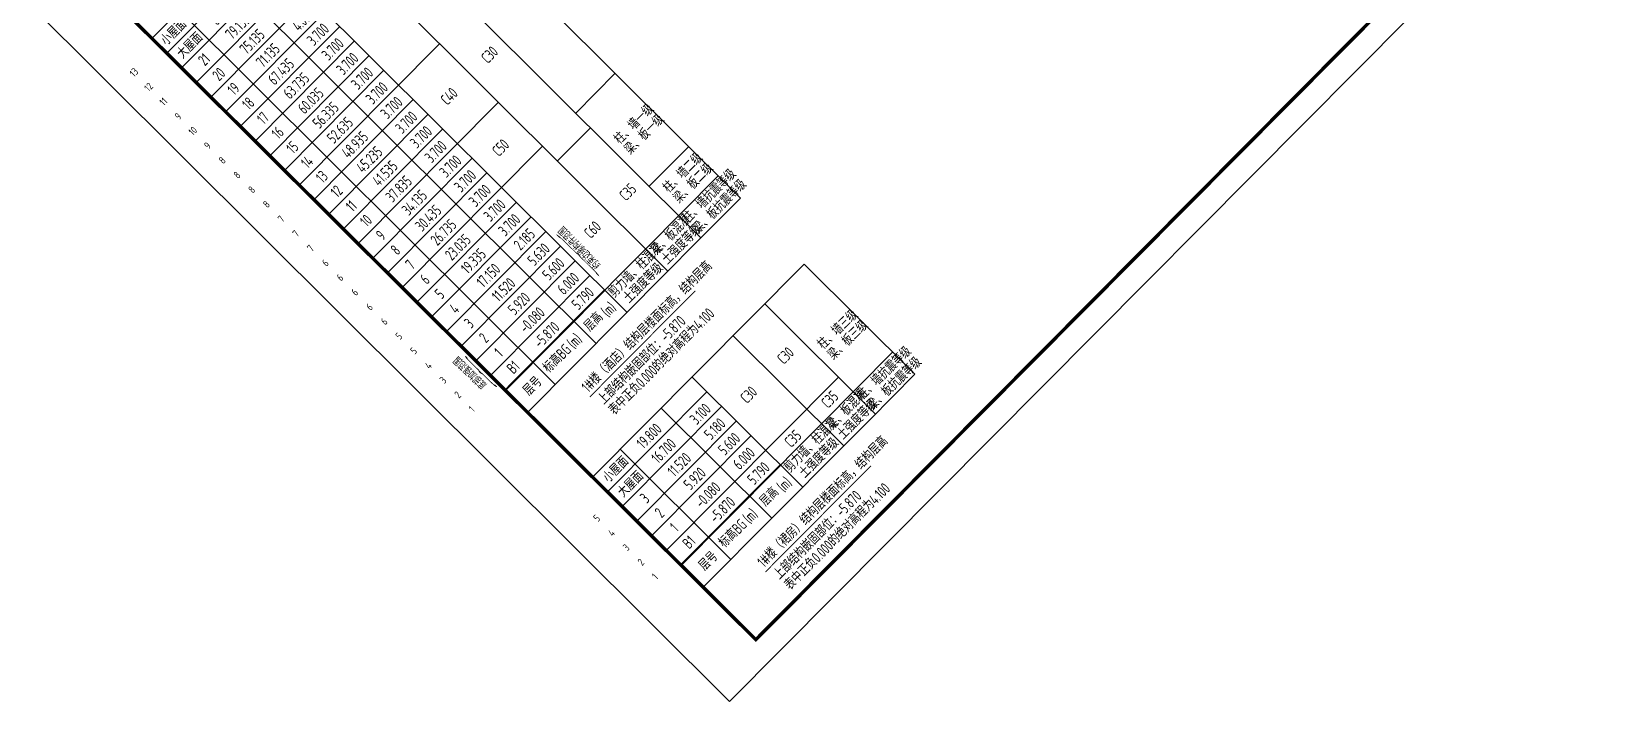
# Model space of a CAD drawing. Extents: x 175043 to 520012312, y -19343 to 3500891844.
# Drawn here: x 518813610 to 518876912, y 3499770875 to 3499797738 of the extents above; entities that cross this region are included whole.
import ezdxf
from ezdxf.enums import TextEntityAlignment as Align

# ---------------------------------------------------------------- set-up
doc = ezdxf.new("R2010")
doc.units = 0
doc.header["$LTSCALE"] = 1000
doc.header["$MEASUREMENT"] = 0
doc.layers.add('DIM', color=3, linetype='CONTINUOUS', lineweight=0)
for name, color, linetype in [('S02-levl-酒店_SEN24J8T_设计区$0$S02-levl_SEN243LM_设计区$0$S_TABL', 83, 'CONTINUOUS'), ('S02-levl-酒店_SEN24J8T_设计区$0$SD_TABL_NUMB', 7, 'CONTINUOUS'), ('S_PLAN_TOPC', 7, 'CONTINUOUS'), ('S_TABL', 83, 'CONTINUOUS'), ('S_TABL_NUMB', 7, 'CONTINUOUS')]:
    doc.layers.add(name, color=color, linetype=linetype)
doc.layers.add('S02-levl-酒店_SEN24J8T_设计区$0$S_POST_OTHE', color=110, linetype='CONTINUOUS', plot=False)
doc.layers.add('内框', color=8, linetype='CONTINUOUS', plot=False)
doc.styles.add('S02-levl-酒店_SEN24J8T_设计区$0$S02-levl_SEN243LM_设计区$0$TH-STYLE1', font='Tssdeng.shx', dxfattribs={"width": 0.7, "bigfont": 'Tssdchn.shx'})
doc.styles.add('S02-levl-酒店_SEN24J8T_设计区$0$TH-STYLE3', font='tssdeng.shx', dxfattribs={"width": 0.7, "bigfont": 'tssdchn.shx'})
doc.styles.add('TH-STYLE3', font='tssdeng.shx', dxfattribs={"width": 0.7, "bigfont": 'tssdchn.shx'})
doc.styles.add('黑体', font='simhei.ttf')

# ---------------------------------------------------------------- blocks, each defined once
blk = doc.blocks.new('THAPE_A0L_inner')
at = {"layer": '内框'}
blk.add_lwpolyline([(0, 0), (1189, 0), (1189, 841.0000000000001), (0, 841.0000000000001)], close=True, dxfattribs=at)
at = {"layer": '内框', "const_width": 1.4}
blk.add_lwpolyline([(25, 831.0000000000001), (25, 10), (1179, 10), (1179, 831.0000000000001)], close=True, dxfattribs=at)
at = {"layer": '内框', "style": '黑体', "width": 0.7999999999999972}
blk.add_attdef('内框名称', (66.24697749059997, 846.9568371820002), '', height=9, dxfattribs=at)
blk = doc.blocks.new('CGB1')
at = {"layer": 'S_TABL'}
for p, q in [((-86636.48019599915, -34143.72208547592), (-86636.48019504547, -40405.69220209122)), ((-86636.48019504547, -34143.72208762169), (-74585.8374042511, -34143.72208166122)), ((-85061.45960760117, -40405.69220137596), (-85061.45960903168, -34143.7220852375)), ((-82735.41687440872, -40405.69219994545), (-82735.41687488556, -34143.72208404541)), ((-80976.26218271255, -40405.69219994545), (-80976.26218318939, -34143.72208404541)), ((-78642.3921957016, -40405.69219851494), (-78642.39219713211, -34143.72208285332)), ((-86636.48019599915, -34977.05541968346), (-80976.26218271255, -34977.05541992188)), ((-86636.48019599915, -35810.38875031471), (-80976.26218366623, -35810.38875198364)), ((-86636.48019647598, -36643.72208547592), (-80976.26218318939, -36643.72208619118)), ((-86636.48019695282, -37477.05542087555), (-80976.26218318939, -37477.05541920662)), ((-86636.48019647598, -38310.38875317574), (-76835.8374042511, -38310.38875365257)), ((-86636.48019552231, -39143.72208762169), (-78642.39219713211, -39143.72208738327)), ((-86636.4801940918, -40405.69220066071), (-78642.3921957016, -40405.69219851494))]:
    blk.add_line(p, q, dxfattribs=at)
for points in [[(-76835.83740377426, -40405.69219994545), (-76835.8374042511, -34143.7220826149)], [(-74585.8374042511, -40405.69220042229), (-74585.8374042511, -34143.72208285332)], [(-78642.39219713211, -39143.72208738327), (-74585.8374042511, -39143.72208428383)], [(-78642.3921957016, -40405.69219851494), (-77142.39219522476, -40405.69219851494), (-74585.83740377426, -40405.69220304489)]]:
    blk.add_lwpolyline(points, dxfattribs=at)
at = {"layer": 'S_TABL_NUMB', "const_width": 37.49999999999995}
blk.add_lwpolyline([(-84438.5779876709, -41741.42857289314), (-78435.75347566605, -41741.42857098579)], dxfattribs=at)
at = {"layer": 'S02-levl-酒店_SEN24J8T_设计区$0$S_POST_OTHE', "style": 'S02-levl-酒店_SEN24J8T_设计区$0$TH-STYLE3', "width": 0.7}
for s, p in [('5', (-87685.71824502945, -35419.57868981361)), ('4', (-87685.71824502945, -36252.91202497482)), ('3', (-87685.71824550629, -37086.24536013603)), ('2', (-87685.71824502945, -37919.57869315147)), ('1', (-87696.94407987595, -38725.10898852348))]:
    blk.add_text(s, height=299.9999999999999, rotation=0.6231714132855535, dxfattribs=at).set_placement(p, align=Align.MIDDLE)
at = {"layer": 'S_TABL_NUMB', "style": 'TH-STYLE3', "width": 0.7}
for s, p in [('小屋面', (-85758.20823144913, -34551.65489888191)), ('大屋面', (-85758.20823192596, -35384.98823022842)), ('3', (-85758.20823144913, -36218.32156538963)), ('2', (-85758.20823192596, -37051.65490078926)), ('1', (-85758.20823097229, -37884.98823142052)), ('B1', (-85758.20823001862, -38718.32156538963)), ('层号', (-85746.17526817322, -39783.42224574089)), ('(m)', (-83277.256234169, -39723.66424775124)), ('(m)', (-81414.49388551712, -39800.30377984047))]:
    blk.add_text(s, height=449.9999999999994, dxfattribs=at).set_placement(p, align=Align.MIDDLE)
for s, p in [('19.800', (-83316.42074775696, -34810.65918183327)), ('16.700', (-83339.08211755753, -35643.99251484871)), ('3.100', (-81358.63629198074, -35643.9925134182)), ('11.520', (-83316.42074871063, -36477.32584762573)), ('5.180', (-81358.63629198074, -36477.3258471489)), ('5.920', (-83316.42074680328, -37310.65918064117)), ('5.600', (-81358.6362900734, -37310.65918302536)), ('-0.080', (-83316.42074871063, -38143.99251770973)), ('6.000', (-81358.6362900734, -38143.9925134182)), ('-5.870', (-83316.42074680328, -38977.32584738731)), ('5.790', (-81358.63628911972, -38977.32584834099))]:
    blk.add_text(s, height=449.9999999999994, dxfattribs=at).set_placement(p, align=Align.RIGHT)
for s, p in [('C30', (-80191.99120855331, -36477.32587742805)), ('C30', (-78035.26273870468, -36416.97829842567)), ('C35', (-80191.99120807648, -38977.32587742805)), ('C35', (-78035.26273870468, -38916.97829818726)), ('剪力墙、柱混凝', (-80932.50270795822, -39670.73725199699)), ('梁、板混凝', (-78511.69487094879, -39670.73725342751)), ('标高BG', (-84926.05712652206, -39935.91872501373)), ('层高', (-82585.84839344025, -39929.88644742966)), ('土强度等级', (-80665.83763694763, -40246.43074131012)), ('土强度等级', (-78486.41067934036, -40246.43074202538)), ('1#楼（裙房）结构层楼面标高，结构层高', (-84373.54172468185, -41596.39805102348)), ('上部结构嵌固部位：-5.870', (-84269.83385896683, -42393.78805804253)), ('表中正负0.000的绝对高程为4.100', (-84269.83385848999, -42999.7382338047))]:
    blk.add_text(s, height=449.9999999999994, dxfattribs=at).set_placement(p)
for s, p in [('柱、墙三级', (-76491.38890361786, -37133.63424706459)), ('梁、板三级', (-76503.24525642395, -37720.54444050789)), ('柱、墙抗震等级', (-76800.55252933502, -39681.30783009529)), ('梁、板抗震等级', (-76812.40888309479, -40268.21802449226))]:
    blk.add_text(s, height=449.9999999999995, rotation=358.8426959025222, dxfattribs=at).set_placement(p)
blk = doc.blocks.new('CGB')
at = {"layer": 'S_TABL'}
for p, q in [((46790.2785487175, 346358.872148037), (58914.45470809937, 346358.872149229)), ((46790.27855205536, 346358.872148037), (46790.27855539322, 325096.9020290375)), ((48365.29914331436, 325096.9020285606), (48365.2991399765, 346358.872148037)), ((50691.34187602997, 325096.902030468), (50691.34187459946, 346358.8721487522)), ((52450.49656581879, 325096.9020321369), (52450.49656772614, 346358.8721489906)), ((54784.36655473709, 325096.9020330906), (54784.36655235291, 346358.8721499443)), ((46790.27855014801, 345525.5388143063), (52450.49656200409, 345525.5388152599)), ((46790.27855157852, 344692.2054798603), (52450.49656152725, 344692.2054834366)), ((46790.27854967117, 343858.872148037), (52450.49656438828, 343858.8721470833)), ((46790.27854967117, 343025.5388121605), (52450.4965634346, 343025.5388171673)), ((46790.27855014801, 342192.2054796219), (52450.49656105042, 342192.2054817677)), ((46790.2785525322, 341358.8721454144), (52450.49656391144, 341358.8721461296)), ((46790.27855157852, 340525.5388133526), (52450.49656820297, 340525.5388126373)), ((46790.27855205536, 339692.2054784298), (52450.49656438828, 339692.2054831982)), ((46790.27855205536, 338858.8721439838), (52450.4965634346, 338858.8721442223)), ((46790.27855491638, 338025.5388088226), (54784.36655139923, 338025.5388143063)), ((46790.27855396271, 337192.2054769993), (52450.49656820297, 337192.2054765224)), ((46790.2785525322, 336358.8721437454), (52450.4965672493, 336358.8721470833)), ((46790.27855348587, 335525.5388100147), (52450.49656581879, 335525.5388123989)), ((46790.27855348587, 334692.205476284), (54784.36655426025, 334692.2054753304)), ((46790.27855443954, 333858.8721446991), (52450.49656677246, 333858.8721451759)), ((46790.27855491638, 333025.5388112068), (52450.49656772614, 333025.5388090611)), ((46790.27855348587, 332192.2054772377), (54784.36655282974, 332192.205480814)), ((56664.45470523834, 332192.2054803371), (58914.45470762253, 332192.205480814)), ((46790.2785525322, 331358.8721430302), (52450.49656772614, 331358.872143507)), ((54784.36655426025, 331358.8721444607), (56664.45470619202, 331358.8721446991)), ((46790.27855491638, 330525.53881073), (52450.49656867981, 330525.5388102531)), ((46790.27855539322, 329692.2054798603), (52450.4965672493, 329692.2054789066)), ((46790.27855634689, 328858.8721442223), (52450.49656772614, 328858.8721437454)), ((46790.27855396271, 328025.5388097763), (52450.49656963348, 328025.5388112068)), ((56664.45470714569, 328025.5388042927), (58914.45470952988, 328025.5388042927)), ((46790.27855348587, 327192.2054784298), (52450.49656915665, 327192.2054772377)), ((46790.27855587006, 326358.8721418381), (54784.36655426025, 326358.872143507)), ((46790.27855682373, 325096.9020299911), (54784.36655473709, 325096.9020330906))]:
    blk.add_line(p, q, dxfattribs=at)
for points in [[(56664.45470523834, 325096.902030468), (56664.45470476151, 346358.8721485138)], [(58914.45470905304, 325096.9020302296), (58914.45470809937, 346358.8721482754)], [(54784.36655426025, 326358.872143507), (58914.45470905304, 326358.8721468449)], [(54784.36655473709, 325096.9020330906), (56284.36655521393, 325096.902033329), (58914.4547085762, 325096.9020214081)]]:
    blk.add_lwpolyline(points, dxfattribs=at)
at = {"layer": 'S_TABL_NUMB', "const_width": 37.49999999999996}
blk.add_lwpolyline([(48988.18076229095, 323761.1656579971), (54991.00527429581, 323761.1656608582)], dxfattribs=at)
at = {"layer": 'S02-levl-酒店_SEN24J8T_设计区$0$S02-levl_SEN243LM_设计区$0$S_TABL', "style": 'S02-levl-酒店_SEN24J8T_设计区$0$S02-levl_SEN243LM_设计区$0$TH-STYLE1'}
for s, height, width, p in [('}', 2000, 0.12, (52700.94137573242, 328109.8115725517)), ('{', 1500, 0.2, (46608.36534738541, 327576.6218709946))]:
    blk.add_text(s, height=height, rotation=0.6231714132855535, dxfattribs=dict(at, width=width)).set_placement(p, align=Align.MIDDLE)
at = {"layer": 'S02-levl-酒店_SEN24J8T_设计区$0$S_POST_OTHE', "style": 'S02-levl-酒店_SEN24J8T_设计区$0$TH-STYLE3', "width": 0.7}
for s, p in [('13', (45315.62874031067, 345916.3488738537)), ('12', (45315.62873649597, 345083.0155405998)), ('11', (45315.62874698639, 344249.6822082996)), ('9', (45315.62873411179, 343416.3488719463)), ('10', (45315.62874078751, 342583.0155391693)), ('9', (45315.62874031067, 341749.6822054386)), ('8', (45315.62874507904, 340916.3488729)), ('8', (45315.62873601913, 340083.0155375004)), ('8', (45315.62874412537, 339249.682205677)), ('8', (45315.62874031067, 338416.3488709927)), ('7', (45315.62874603271, 337583.0155365467)), ('7', (45315.62873744965, 336749.6822037697)), ('7', (45315.62874174118, 335916.3488705158)), ('6', (45315.62874269485, 335083.0155348778)), ('6', (45315.62874317169, 334249.6822021008)), ('6', (45315.62874412537, 333416.3488712311)), ('6', (45315.62874269485, 332583.0155367851)), ('6', (45315.62874364853, 331749.6822018623)), ('5', (45315.62874507904, 330916.3488707542)), ('5', (45315.62874507904, 330083.0155384541)), ('4', (45315.62874507904, 329249.6822047234)), ('3', (45315.6287446022, 328416.348870039)), ('2', (45315.6287446022, 327583.0155375004)), ('1', (45304.40290975571, 326777.4852421284))]:
    blk.add_text(s, height=300, rotation=0.6231714132855535, dxfattribs=at).set_placement(p, align=Align.MIDDLE)
at = {"layer": 'S02-levl-酒店_SEN24J8T_设计区$0$SD_TABL_NUMB', "style": 'S02-levl-酒店_SEN24J8T_设计区$0$TH-STYLE3', "width": 0.7}
for s, rotation, p in [('约束边缘构件范围', 89.37682858671445, (53097.88412761688, 327183.6444666386)), ('底部加强范围', 90.62317141328556, (46463.49585199356, 327037.4258849621))]:
    blk.add_text(s, height=300, rotation=rotation, dxfattribs=at).set_placement(p)
at = {"layer": 'S_TABL_NUMB', "style": 'TH-STYLE3', "width": 0.7}
for s, p in [('小屋面', (47584.66294050217, 345950.939337492)), ('大屋面', (47668.55051469803, 345117.606004715)), ('21', (47668.55051469803, 344284.2726669312)), ('20', (47668.55051612854, 343450.939332962)), ('19', (47668.55051612854, 342617.6060028076)), ('18', (47668.55051517487, 341784.2726666927)), ('17', (47668.55051517487, 340950.9393327236)), ('16', (47668.55051660538, 340117.6060004234)), ('15', (47668.55051755905, 339284.2726686001)), ('14', (47668.55051898956, 338450.939330101)), ('13', (47668.55051851273, 337617.6059968472)), ('12', (47668.55051851273, 336784.2726669312)), ('11', (47668.5505194664, 335950.939334631)), ('10', (47668.5505194664, 335117.606000185)), ('9', (47668.55051851273, 334284.2726650238)), ('8', (47668.55051898956, 333450.9393298626)), ('7', (47668.5505194664, 332617.6059980392)), ('6', (47668.55051898956, 331784.2726686001)), ('5', (47668.55051898956, 330950.9393320084)), ('4', (47668.5505194664, 330117.6060006618)), ('3', (47668.5505194664, 329284.2726655006)), ('2', (47668.5505194664, 328450.9393291473)), ('1', (47668.55051851273, 327617.6059997082)), ('B1', (47668.55052137375, 326784.2726664543)), ('(m)', (50149.5025177002, 325778.9299821854)), ('层号', (47680.58348226547, 325719.1719858646)), ('(m)', (52012.26486635208, 325702.2904503345))]:
    blk.add_text(s, height=449.9999999999996, dxfattribs=at).set_placement(p, align=Align.MIDDLE)
for s, p in [('87.640', (50110.3380022049, 345691.9350538254)), ('83.190', (50087.67663288116, 344858.6017193794)), ('4.450', (52068.12246179581, 344858.6017189026)), ('79.135', (50110.3380022049, 344025.2683854103)), ('4.055', (52068.1224603653, 344025.2683901787)), ('75.135', (50087.67663288116, 343191.9350509644)), ('4.000', (52068.12245988846, 343191.9350547791)), ('71.135', (50110.33800268173, 342358.6017167568)), ('4.000', (52068.12245893478, 342358.6017224789)), ('67.435', (50087.67663288116, 341525.2683827877)), ('3.700', (52068.12245559692, 341525.2683849335)), ('63.735', (50110.33800315857, 340691.9350526333)), ('3.700', (52068.12245798111, 340691.9350550175)), ('60.035', (50087.676633358, 339858.6017172337)), ('3.700', (52068.12245512009, 339858.6017196178)), ('56.335', (50110.33800315857, 339025.2683844566)), ('3.700', (52068.1224565506, 339025.2683873177)), ('52.635', (50087.67663240433, 338191.9350495338)), ('3.700', (52068.12245798111, 338191.9350502491)), ('48.935', (50110.33800411224, 337358.6017155647)), ('3.700', (52068.12245845795, 337358.6017150879)), ('45.235', (50087.67663383484, 336525.2683820724)), ('3.700', (52068.12246084213, 336525.2683842182)), ('41.535', (50110.33800411224, 335691.9350500107)), ('3.700', (52068.12245941162, 335691.9350481033)), ('37.835', (50087.67663478851, 334858.6017169952)), ('3.700', (52068.12245988846, 334858.6017158031)), ('34.135', (50110.33800125122, 334025.2683842182)), ('3.700', (52068.12245941162, 334025.2683851719)), ('30.435', (50087.67663097382, 333191.9350507259)), ('3.700', (52068.12245845795, 333191.9350509644)), ('26.735', (50110.3380022049, 332358.6017172337)), ('3.700', (52068.12246084213, 332358.6017174721)), ('23.035', (50087.67663288116, 331525.268383503)), ('3.700', (52068.12245845795, 331525.2683830261)), ('19.335', (50110.3380022049, 330691.9350500107)), ('3.700', (52068.12245941162, 330691.935051918)), ('17.150', (50087.676633358, 329858.60171628)), ('2.185', (52068.12245845795, 329858.6017179489)), ('11.520', (50110.33800315857, 329025.2683825493)), ('5.630', (52068.12245941162, 329025.2683830261)), ('5.920', (50110.33800315857, 328191.9350512028)), ('5.600', (52068.12246131897, 328191.9350464344)), ('-0.080', (50110.3380022049, 327358.6017131805)), ('6.000', (52068.12246131897, 327358.6017169952)), ('-5.870', (50110.33800506592, 326525.2683827877)), ('5.790', (52068.12246084213, 326525.2683832645))]:
    blk.add_text(s, height=449.9999999999996, dxfattribs=at).set_placement(p, align=Align.RIGHT)
for s, p in [('C30', (53234.76753950119, 342296.4056556225)), ('柱、墙二级', (57015.00564336777, 338327.6128480434)), ('梁、板二级', (57015.00564336777, 337740.5829093456)), ('C40', (53234.76754283905, 336042.7936980724)), ('C30', (55568.63752794266, 336068.2386291027)), ('C50', (53234.76754283905, 333124.9763159752)), ('柱、墙一级', (57015.00564575195, 330009.5627989769)), ('梁、板一级', (57015.00564575195, 329422.5328602791)), ('C60', (53506.8768901825, 328191.9350197315)), ('C35', (55568.63752841949, 328252.2825987339)), ('柱、墙二级', (57015.00564575195, 327241.9742116928)), ('梁、板二级', (57015.00564622879, 326654.9442734718)), ('标高BG', (48500.70162534714, 325566.6755046844)), ('层高', (50840.91035795212, 325572.7077825069)), ('剪力墙、柱混凝', (52494.25604295731, 325831.8569788933)), ('梁、板混凝', (54915.0638794899, 325831.8569779396)), ('柱、墙抗震等级', (56710.52038097382, 325831.8569772243)), ('土强度等级', (52760.92111301422, 325256.1634902954)), ('土强度等级', (54940.34807109833, 325256.1634886265)), ('梁、板抗震等级', (56710.52038097382, 325244.8270385265)), ('1#楼（酒店）结构层楼面标高，结构层高', (49053.21702623367, 323906.1961796284)), ('上部结构嵌固部位：-5.870', (49156.92489147186, 323108.806173563)), ('表中正负0.000的绝对高程为4.100', (49156.92489337921, 322502.8559963703))]:
    blk.add_text(s, height=449.9999999999996, dxfattribs=at).set_placement(p)

msp = doc.modelspace()

# ---------------------------------------------------------------- linework, layer by layer
at = {"layer": 'S_PLAN_TOPC', "color": 6, "const_width": 79.99999999999999}
for points in [[(518832626.0299507, 3499783357.255275), (518836617.3795955, 3499787370.632401)], [(518839679.512352, 3499776342.348185), (518843670.8619973, 3499780355.725311)]]:
    msp.add_lwpolyline(points, dxfattribs=at)

# ---------------------------------------------------------------- block references
at = {"layer": 'DIM', "rotation": 45.15766774840534}
for name, p in [('CGB', (519031036.2233783, 3499520045.961315)), ('CGB1', (518873017.0897579, 3499865374.458191))]:
    msp.add_blockref(name, p, dxfattribs=at)
at = {"layer": '内框', "xscale": 100, "yscale": 100, "zscale": 100, "rotation": 45.15729833413873}
msp.add_blockref('THAPE_A0L_inner', (518841631.6123096, 3499770875.117659), dxfattribs=at)

doc.saveas('drawing.dxf')
